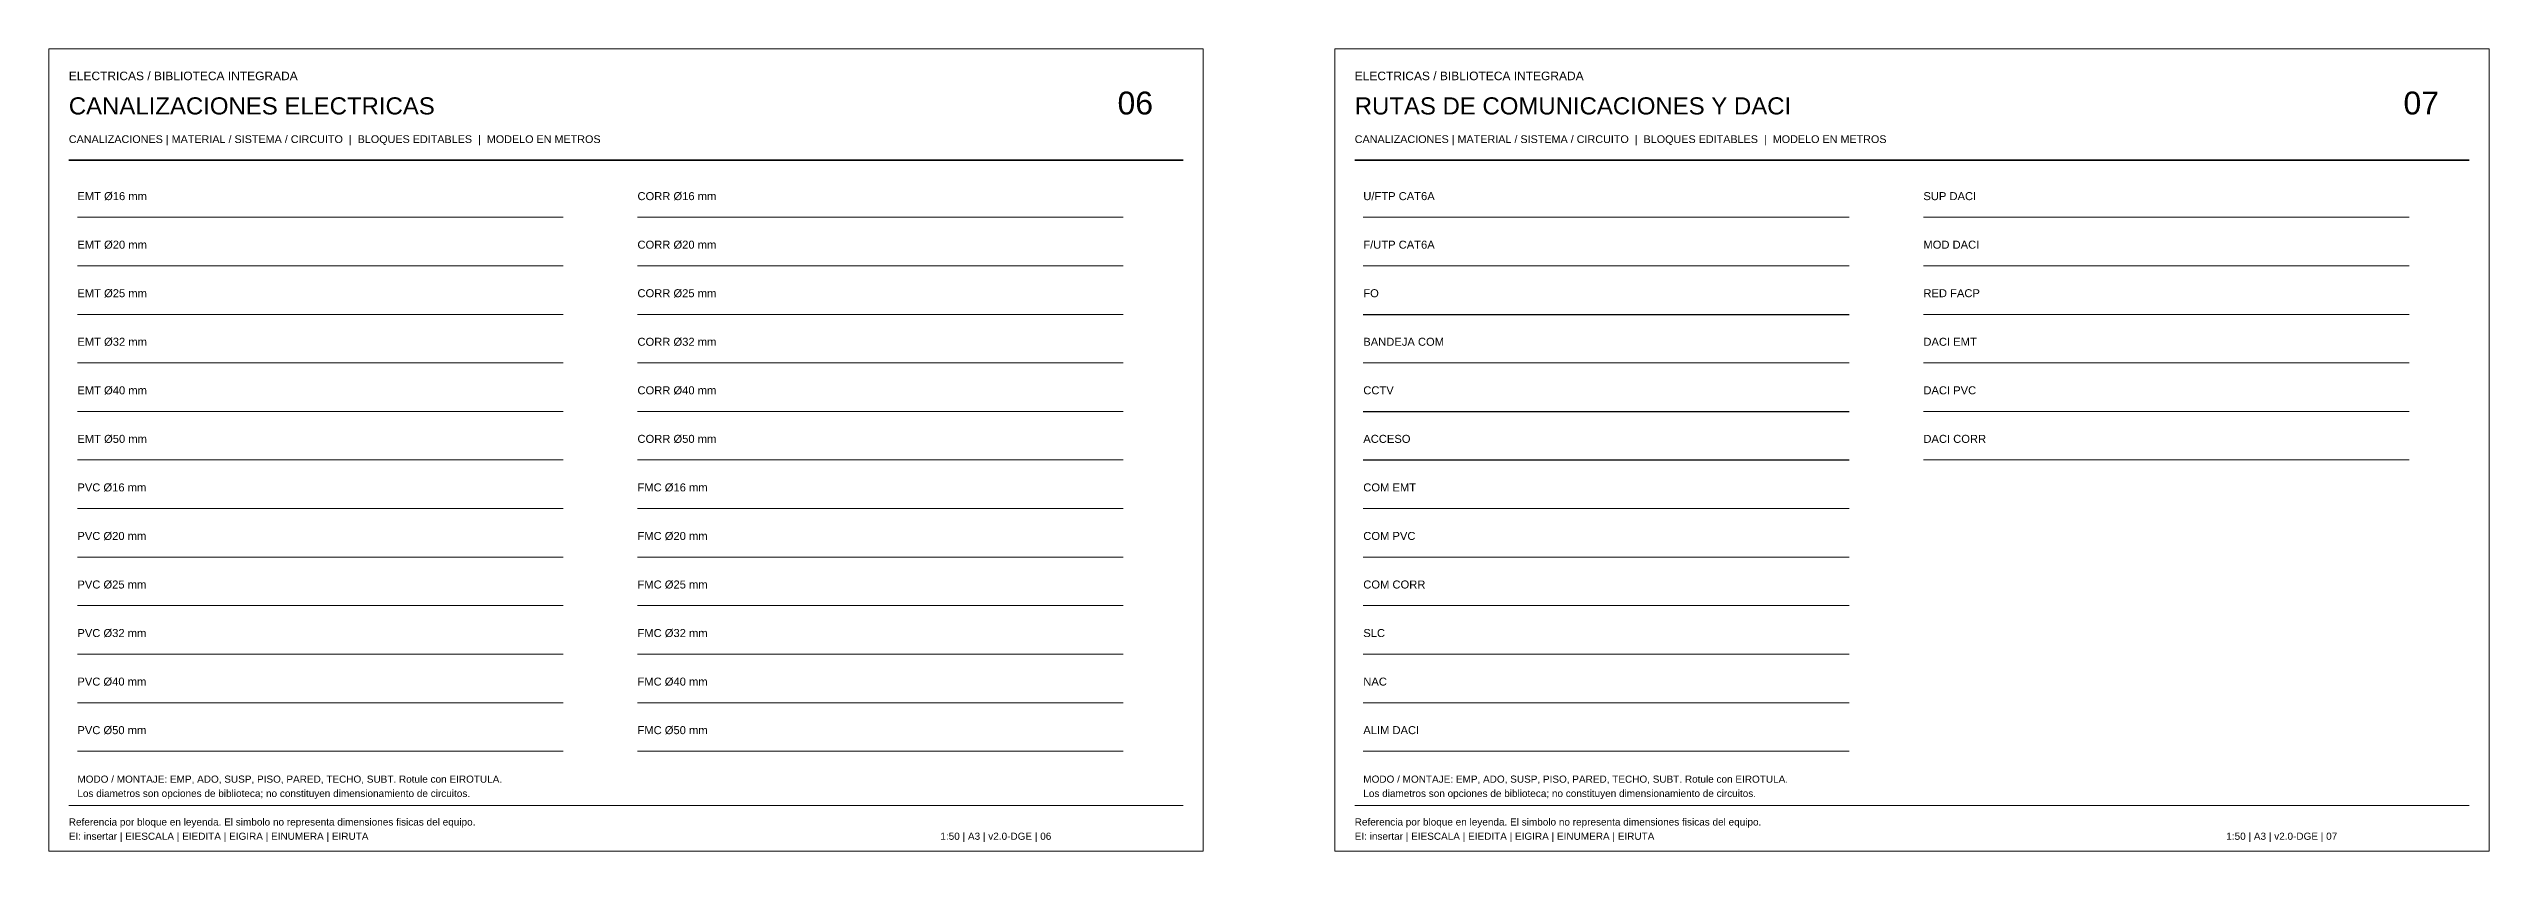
# Model space of a CAD drawing. Header units: metres. Extents: x 0 to 201, y -40 to -26.
# Drawn here: x 112.9 to 155.6, y -39.6 to -25.55 of the extents above; entities that cross this region are included whole.
import ezdxf

# ---------------------------------------------------------------- set-up
doc = ezdxf.new("R2010")
doc.units = ezdxf.units.M
for name, color, linetype, lineweight in [('DACI-ALIMENTACION', 34, 'Continuous', 18), ('DACI-CANALIZACIONES', 14, 'Continuous', 18), ('DACI-NAC', 214, 'Continuous', 18), ('DACI-SLC', 14, 'Continuous', 18), ('DACI-SUPERVISION', 94, 'Continuous', 18), ('EIC-CATALOGO', 7, 'Continuous', 18), ('EIC-MARCO', 8, 'Continuous', 13), ('IC-ACCESOS', 214, 'Continuous', 25), ('IC-CANALIZACIONES', 144, 'Continuous', 18), ('IC-CCTV', 174, 'Continuous', 25), ('IC-FIBRA', 94, 'Continuous', 25), ('IE-TUBERIA-CORRUGADA', 214, 'Continuous', 18), ('IE-TUBERIA-EMT', 144, 'Continuous', 18), ('IE-TUBERIA-FMC', 34, 'Continuous', 18), ('IE-TUBERIA-PVC', 94, 'Continuous', 18)]:
    doc.layers.add(name, color=color, linetype=linetype, lineweight=lineweight)
doc.styles.add('EI_TEXTO', font='arial.ttf')
doc.linetypes.add('EIC_ACCESO', pattern='A,0.5,-0.12,["ACCESO",EI_TEXTO,S=0.125,R=0,X=0,Y=-0.0625],-0.85,0.5', length=1.97)
doc.linetypes.add('EIC_ALIM', pattern='A,0.5,-0.12,["ALIM DACI",EI_TEXTO,S=0.125,R=0,X=0,Y=-0.0625],-0.945,0.5', length=2.065)
doc.linetypes.add('EIC_BANDEJA', pattern='A,0.5,-0.12,["BANDEJA COM",EI_TEXTO,S=0.125,R=0,X=0,Y=-0.0625],-1.115,0.5', length=2.235)
doc.linetypes.add('EIC_CAT6A_FUTP', pattern='A,0.5,-0.12,["F/UTP CAT6A",EI_TEXTO,S=0.125,R=0,X=0,Y=-0.0625],-1.115,0.5', length=2.235)
doc.linetypes.add('EIC_CAT6A_UFTP', pattern='A,0.5,-0.12,["U/FTP CAT6A",EI_TEXTO,S=0.125,R=0,X=0,Y=-0.0625],-1.115,0.5', length=2.235)
doc.linetypes.add('EIC_CCTV', pattern='A,0.5,-0.12,["CCTV",EI_TEXTO,S=0.125,R=0,X=0,Y=-0.0625],-0.85,0.5', length=1.97)
doc.linetypes.add('EIC_CORR_D16', pattern='A,0.5,-0.12,["CORR %%c16 mm",EI_TEXTO,S=0.125,R=0,X=0,Y=-0.0625],-1.115,0.5', length=2.235)
doc.linetypes.add('EIC_CORR_D20', pattern='A,0.5,-0.12,["CORR %%c20 mm",EI_TEXTO,S=0.125,R=0,X=0,Y=-0.0625],-1.115,0.5', length=2.235)
doc.linetypes.add('EIC_CORR_D25', pattern='A,0.5,-0.12,["CORR %%c25 mm",EI_TEXTO,S=0.125,R=0,X=0,Y=-0.0625],-1.115,0.5', length=2.235)
doc.linetypes.add('EIC_CORR_D32', pattern='A,0.5,-0.12,["CORR %%c32 mm",EI_TEXTO,S=0.125,R=0,X=0,Y=-0.0625],-1.115,0.5', length=2.235)
doc.linetypes.add('EIC_CORR_D40', pattern='A,0.5,-0.12,["CORR %%c40 mm",EI_TEXTO,S=0.125,R=0,X=0,Y=-0.0625],-1.115,0.5', length=2.235)
doc.linetypes.add('EIC_CORR_D50', pattern='A,0.5,-0.12,["CORR %%c50 mm",EI_TEXTO,S=0.125,R=0,X=0,Y=-0.0625],-1.115,0.5', length=2.235)
doc.linetypes.add('EIC_DACI_CORR', pattern='A,0.5,-0.12,["DACI CORR",EI_TEXTO,S=0.125,R=0,X=0,Y=-0.0625],-0.945,0.5', length=2.065)
doc.linetypes.add('EIC_DACI_EMT', pattern='A,0.5,-0.12,["DACI EMT",EI_TEXTO,S=0.125,R=0,X=0,Y=-0.0625],-0.86,0.5', length=1.98)
doc.linetypes.add('EIC_DACI_PVC', pattern='A,0.5,-0.12,["DACI PVC",EI_TEXTO,S=0.125,R=0,X=0,Y=-0.0625],-0.86,0.5', length=1.98)
doc.linetypes.add('EIC_EMT_D16', pattern='A,0.5,-0.12,["EMT %%c16 mm",EI_TEXTO,S=0.125,R=0,X=0,Y=-0.0625],-1.03,0.5', length=2.15)
doc.linetypes.add('EIC_EMT_D20', pattern='A,0.5,-0.12,["EMT %%c20 mm",EI_TEXTO,S=0.125,R=0,X=0,Y=-0.0625],-1.03,0.5', length=2.15)
doc.linetypes.add('EIC_EMT_D25', pattern='A,0.5,-0.12,["EMT %%c25 mm",EI_TEXTO,S=0.125,R=0,X=0,Y=-0.0625],-1.03,0.5', length=2.15)
doc.linetypes.add('EIC_EMT_D32', pattern='A,0.5,-0.12,["EMT %%c32 mm",EI_TEXTO,S=0.125,R=0,X=0,Y=-0.0625],-1.03,0.5', length=2.15)
doc.linetypes.add('EIC_EMT_D40', pattern='A,0.5,-0.12,["EMT %%c40 mm",EI_TEXTO,S=0.125,R=0,X=0,Y=-0.0625],-1.03,0.5', length=2.15)
doc.linetypes.add('EIC_EMT_D50', pattern='A,0.5,-0.12,["EMT %%c50 mm",EI_TEXTO,S=0.125,R=0,X=0,Y=-0.0625],-1.03,0.5', length=2.15)
doc.linetypes.add('EIC_FIBRA', pattern='A,0.5,-0.12,["FO",EI_TEXTO,S=0.125,R=0,X=0,Y=-0.0625],-0.85,0.5', length=1.97)
doc.linetypes.add('EIC_FMC_D16', pattern='A,0.5,-0.12,["FMC %%c16 mm",EI_TEXTO,S=0.125,R=0,X=0,Y=-0.0625],-1.03,0.5', length=2.15)
doc.linetypes.add('EIC_FMC_D20', pattern='A,0.5,-0.12,["FMC %%c20 mm",EI_TEXTO,S=0.125,R=0,X=0,Y=-0.0625],-1.03,0.5', length=2.15)
doc.linetypes.add('EIC_FMC_D25', pattern='A,0.5,-0.12,["FMC %%c25 mm",EI_TEXTO,S=0.125,R=0,X=0,Y=-0.0625],-1.03,0.5', length=2.15)
doc.linetypes.add('EIC_FMC_D32', pattern='A,0.5,-0.12,["FMC %%c32 mm",EI_TEXTO,S=0.125,R=0,X=0,Y=-0.0625],-1.03,0.5', length=2.15)
doc.linetypes.add('EIC_FMC_D40', pattern='A,0.5,-0.12,["FMC %%c40 mm",EI_TEXTO,S=0.125,R=0,X=0,Y=-0.0625],-1.03,0.5', length=2.15)
doc.linetypes.add('EIC_FMC_D50', pattern='A,0.5,-0.12,["FMC %%c50 mm",EI_TEXTO,S=0.125,R=0,X=0,Y=-0.0625],-1.03,0.5', length=2.15)
doc.linetypes.add('EIC_IC_CORR', pattern='A,0.5,-0.12,["COM CORR",EI_TEXTO,S=0.125,R=0,X=0,Y=-0.0625],-0.86,0.5', length=1.98)
doc.linetypes.add('EIC_IC_EMT', pattern='A,0.5,-0.12,["COM EMT",EI_TEXTO,S=0.125,R=0,X=0,Y=-0.0625],-0.85,0.5', length=1.97)
doc.linetypes.add('EIC_IC_PVC', pattern='A,0.5,-0.12,["COM PVC",EI_TEXTO,S=0.125,R=0,X=0,Y=-0.0625],-0.85,0.5', length=1.97)
doc.linetypes.add('EIC_MODULOS', pattern='A,0.5,-0.12,["MOD DACI",EI_TEXTO,S=0.125,R=0,X=0,Y=-0.0625],-0.86,0.5', length=1.98)
doc.linetypes.add('EIC_NAC', pattern='A,0.5,-0.12,["NAC",EI_TEXTO,S=0.125,R=0,X=0,Y=-0.0625],-0.85,0.5', length=1.97)
doc.linetypes.add('EIC_PANELES', pattern='A,0.5,-0.12,["RED FACP",EI_TEXTO,S=0.125,R=0,X=0,Y=-0.0625],-0.86,0.5', length=1.98)
doc.linetypes.add('EIC_PVC_D16', pattern='A,0.5,-0.12,["PVC %%c16 mm",EI_TEXTO,S=0.125,R=0,X=0,Y=-0.0625],-1.03,0.5', length=2.15)
doc.linetypes.add('EIC_PVC_D20', pattern='A,0.5,-0.12,["PVC %%c20 mm",EI_TEXTO,S=0.125,R=0,X=0,Y=-0.0625],-1.03,0.5', length=2.15)
doc.linetypes.add('EIC_PVC_D25', pattern='A,0.5,-0.12,["PVC %%c25 mm",EI_TEXTO,S=0.125,R=0,X=0,Y=-0.0625],-1.03,0.5', length=2.15)
doc.linetypes.add('EIC_PVC_D32', pattern='A,0.5,-0.12,["PVC %%c32 mm",EI_TEXTO,S=0.125,R=0,X=0,Y=-0.0625],-1.03,0.5', length=2.15)
doc.linetypes.add('EIC_PVC_D40', pattern='A,0.5,-0.12,["PVC %%c40 mm",EI_TEXTO,S=0.125,R=0,X=0,Y=-0.0625],-1.03,0.5', length=2.15)
doc.linetypes.add('EIC_PVC_D50', pattern='A,0.5,-0.12,["PVC %%c50 mm",EI_TEXTO,S=0.125,R=0,X=0,Y=-0.0625],-1.03,0.5', length=2.15)
doc.linetypes.add('EIC_SLC', pattern='A,0.5,-0.12,["SLC",EI_TEXTO,S=0.125,R=0,X=0,Y=-0.0625],-0.85,0.5', length=1.97)
doc.linetypes.add('EIC_SUPERVISION', pattern='A,0.5,-0.12,["SUP DACI",EI_TEXTO,S=0.125,R=0,X=0,Y=-0.0625],-0.86,0.5', length=1.98)

msp = doc.modelspace()

# ---------------------------------------------------------------- linework, layer by layer
at = {"layer": 'DACI-ALIMENTACION', "linetype": 'EIC_ALIM', "flags": 128}
msp.add_lwpolyline([(135.9, -37.85), (144.4, -37.85)], dxfattribs=at)
at = {"layer": 'DACI-CANALIZACIONES', "linetype": 'EIC_MODULOS', "flags": 128}
msp.add_lwpolyline([(145.7, -29.35), (154.2, -29.35)], dxfattribs=at)
at = {"layer": 'DACI-CANALIZACIONES', "linetype": 'EIC_PANELES', "flags": 128}
msp.add_lwpolyline([(145.7, -30.2), (154.2, -30.2)], dxfattribs=at)
at = {"layer": 'DACI-CANALIZACIONES', "linetype": 'EIC_DACI_EMT', "flags": 128}
msp.add_lwpolyline([(145.7, -31.05), (154.2, -31.05)], dxfattribs=at)
at = {"layer": 'DACI-CANALIZACIONES', "linetype": 'EIC_DACI_PVC', "flags": 128}
msp.add_lwpolyline([(145.7, -31.9), (154.2, -31.9)], dxfattribs=at)
at = {"layer": 'DACI-CANALIZACIONES', "linetype": 'EIC_DACI_CORR', "flags": 128}
msp.add_lwpolyline([(145.7, -32.75), (154.2, -32.75)], dxfattribs=at)
at = {"layer": 'DACI-NAC', "linetype": 'EIC_NAC', "flags": 128}
msp.add_lwpolyline([(135.9, -37), (144.4, -37)], dxfattribs=at)
at = {"layer": 'DACI-SLC', "linetype": 'EIC_SLC', "flags": 128}
msp.add_lwpolyline([(135.9, -36.15), (144.4, -36.15)], dxfattribs=at)
at = {"layer": 'DACI-SUPERVISION', "linetype": 'EIC_SUPERVISION', "flags": 128}
msp.add_lwpolyline([(145.7, -28.5), (154.2, -28.5)], dxfattribs=at)
at = {"layer": 'EIC-MARCO', "color": 144, "lineweight": 35}
for p, q in [((113.25, -27.5), (132.75, -27.5)), ((135.75, -27.5), (155.25, -27.5))]:
    msp.add_line(p, q, dxfattribs=at)
at = {"layer": 'EIC-MARCO', "color": 8, "lineweight": 13}
for p, q in [((113.25, -38.8), (132.75, -38.8)), ((135.75, -38.8), (155.25, -38.8))]:
    msp.add_line(p, q, dxfattribs=at)
at = {"layer": 'EIC-MARCO'}
for points in [[(112.9, -39.6), (133.1, -39.6), (133.1, -25.55), (112.9, -25.55)], [(135.4, -39.6), (155.6, -39.6), (155.6, -25.55), (135.4, -25.55)]]:
    msp.add_lwpolyline(points, close=True, dxfattribs=at)
at = {"layer": 'IC-ACCESOS', "linetype": 'EIC_ACCESO', "flags": 128}
msp.add_lwpolyline([(135.9, -32.75), (144.4, -32.75)], dxfattribs=at)
at = {"layer": 'IC-CANALIZACIONES', "linetype": 'EIC_CAT6A_UFTP', "flags": 128}
msp.add_lwpolyline([(135.9, -28.5), (144.4, -28.5)], dxfattribs=at)
at = {"layer": 'IC-CANALIZACIONES', "linetype": 'EIC_CAT6A_FUTP', "flags": 128}
msp.add_lwpolyline([(135.9, -29.35), (144.4, -29.35)], dxfattribs=at)
at = {"layer": 'IC-CANALIZACIONES', "linetype": 'EIC_BANDEJA', "flags": 128}
msp.add_lwpolyline([(135.9, -31.05), (144.4, -31.05)], dxfattribs=at)
at = {"layer": 'IC-CANALIZACIONES', "linetype": 'EIC_IC_EMT', "flags": 128}
msp.add_lwpolyline([(135.9, -33.6), (144.4, -33.6)], dxfattribs=at)
at = {"layer": 'IC-CANALIZACIONES', "linetype": 'EIC_IC_PVC', "flags": 128}
msp.add_lwpolyline([(135.9, -34.45), (144.4, -34.45)], dxfattribs=at)
at = {"layer": 'IC-CANALIZACIONES', "linetype": 'EIC_IC_CORR', "flags": 128}
msp.add_lwpolyline([(135.9, -35.3), (144.4, -35.3)], dxfattribs=at)
at = {"layer": 'IC-CCTV', "linetype": 'EIC_CCTV', "flags": 128}
msp.add_lwpolyline([(135.9, -31.9), (144.4, -31.9)], dxfattribs=at)
at = {"layer": 'IC-FIBRA', "linetype": 'EIC_FIBRA', "flags": 128}
msp.add_lwpolyline([(135.9, -30.2), (144.4, -30.2)], dxfattribs=at)
at = {"layer": 'IE-TUBERIA-CORRUGADA', "linetype": 'EIC_CORR_D16', "flags": 128}
msp.add_lwpolyline([(123.2, -28.5), (131.7, -28.5)], dxfattribs=at)
at = {"layer": 'IE-TUBERIA-CORRUGADA', "linetype": 'EIC_CORR_D20', "flags": 128}
msp.add_lwpolyline([(123.2, -29.35), (131.7, -29.35)], dxfattribs=at)
at = {"layer": 'IE-TUBERIA-CORRUGADA', "linetype": 'EIC_CORR_D25', "flags": 128}
msp.add_lwpolyline([(123.2, -30.2), (131.7, -30.2)], dxfattribs=at)
at = {"layer": 'IE-TUBERIA-CORRUGADA', "linetype": 'EIC_CORR_D32', "flags": 128}
msp.add_lwpolyline([(123.2, -31.05), (131.7, -31.05)], dxfattribs=at)
at = {"layer": 'IE-TUBERIA-CORRUGADA', "linetype": 'EIC_CORR_D40', "flags": 128}
msp.add_lwpolyline([(123.2, -31.9), (131.7, -31.9)], dxfattribs=at)
at = {"layer": 'IE-TUBERIA-CORRUGADA', "linetype": 'EIC_CORR_D50', "flags": 128}
msp.add_lwpolyline([(123.2, -32.75), (131.7, -32.75)], dxfattribs=at)
at = {"layer": 'IE-TUBERIA-EMT', "linetype": 'EIC_EMT_D16', "flags": 128}
msp.add_lwpolyline([(113.4, -28.5), (121.9, -28.5)], dxfattribs=at)
at = {"layer": 'IE-TUBERIA-EMT', "linetype": 'EIC_EMT_D20', "flags": 128}
msp.add_lwpolyline([(113.4, -29.35), (121.9, -29.35)], dxfattribs=at)
at = {"layer": 'IE-TUBERIA-EMT', "linetype": 'EIC_EMT_D25', "flags": 128}
msp.add_lwpolyline([(113.4, -30.2), (121.9, -30.2)], dxfattribs=at)
at = {"layer": 'IE-TUBERIA-EMT', "linetype": 'EIC_EMT_D32', "flags": 128}
msp.add_lwpolyline([(113.4, -31.05), (121.9, -31.05)], dxfattribs=at)
at = {"layer": 'IE-TUBERIA-EMT', "linetype": 'EIC_EMT_D40', "flags": 128}
msp.add_lwpolyline([(113.4, -31.9), (121.9, -31.9)], dxfattribs=at)
at = {"layer": 'IE-TUBERIA-EMT', "linetype": 'EIC_EMT_D50', "flags": 128}
msp.add_lwpolyline([(113.4, -32.75), (121.9, -32.75)], dxfattribs=at)
at = {"layer": 'IE-TUBERIA-FMC', "linetype": 'EIC_FMC_D16', "flags": 128}
msp.add_lwpolyline([(123.2, -33.6), (131.7, -33.6)], dxfattribs=at)
at = {"layer": 'IE-TUBERIA-FMC', "linetype": 'EIC_FMC_D20', "flags": 128}
msp.add_lwpolyline([(123.2, -34.45), (131.7, -34.45)], dxfattribs=at)
at = {"layer": 'IE-TUBERIA-FMC', "linetype": 'EIC_FMC_D25', "flags": 128}
msp.add_lwpolyline([(123.2, -35.3), (131.7, -35.3)], dxfattribs=at)
at = {"layer": 'IE-TUBERIA-FMC', "linetype": 'EIC_FMC_D32', "flags": 128}
msp.add_lwpolyline([(123.2, -36.15), (131.7, -36.15)], dxfattribs=at)
at = {"layer": 'IE-TUBERIA-FMC', "linetype": 'EIC_FMC_D40', "flags": 128}
msp.add_lwpolyline([(123.2, -37), (131.7, -37)], dxfattribs=at)
at = {"layer": 'IE-TUBERIA-FMC', "linetype": 'EIC_FMC_D50', "flags": 128}
msp.add_lwpolyline([(123.2, -37.85), (131.7, -37.85)], dxfattribs=at)
at = {"layer": 'IE-TUBERIA-PVC', "linetype": 'EIC_PVC_D16', "flags": 128}
msp.add_lwpolyline([(113.4, -33.6), (121.9, -33.6)], dxfattribs=at)
at = {"layer": 'IE-TUBERIA-PVC', "linetype": 'EIC_PVC_D20', "flags": 128}
msp.add_lwpolyline([(113.4, -34.45), (121.9, -34.45)], dxfattribs=at)
at = {"layer": 'IE-TUBERIA-PVC', "linetype": 'EIC_PVC_D25', "flags": 128}
msp.add_lwpolyline([(113.4, -35.3), (121.9, -35.3)], dxfattribs=at)
at = {"layer": 'IE-TUBERIA-PVC', "linetype": 'EIC_PVC_D32', "flags": 128}
msp.add_lwpolyline([(113.4, -36.15), (121.9, -36.15)], dxfattribs=at)
at = {"layer": 'IE-TUBERIA-PVC', "linetype": 'EIC_PVC_D40', "flags": 128}
msp.add_lwpolyline([(113.4, -37), (121.9, -37)], dxfattribs=at)
at = {"layer": 'IE-TUBERIA-PVC', "linetype": 'EIC_PVC_D50', "flags": 128}
msp.add_lwpolyline([(113.4, -37.85), (121.9, -37.85)], dxfattribs=at)

# ---------------------------------------------------------------- texts
at = {"layer": 'EIC-CATALOGO', "color": 144, "style": 'EI_TEXTO'}
for s, height, p in [('ELECTRICAS / BIBLIOTECA INTEGRADA', 0.15, (113.25, -26.1)), ('ELECTRICAS / BIBLIOTECA INTEGRADA', 0.15, (135.75, -26.1)), ('06', 0.4, (131.6, -26.7)), ('07', 0.4, (154.1, -26.7))]:
    msp.add_text(s, height=height, dxfattribs=at).set_placement(p)
at = {"layer": 'EIC-CATALOGO', "color": 7, "style": 'EI_TEXTO'}
for s, height, p in [('CANALIZACIONES ELECTRICAS', 0.3, (113.25, -26.7)), ('RUTAS DE COMUNICACIONES Y DACI', 0.3, (135.75, -26.7)), ('CANALIZACIONES | MATERIAL / SISTEMA / CIRCUITO  |  BLOQUES EDITABLES  |  MODELO EN METROS', 0.135, (113.25, -27.2)), ('CANALIZACIONES | MATERIAL / SISTEMA / CIRCUITO  |  BLOQUES EDITABLES  |  MODELO EN METROS', 0.135, (135.75, -27.2)), ('EMT Ø16 mm', 0.14, (113.4, -28.2)), ('CORR Ø16 mm', 0.14, (123.2, -28.2)), ('U/FTP CAT6A', 0.14, (135.9, -28.2)), ('SUP DACI', 0.14, (145.7, -28.2)), ('EMT Ø20 mm', 0.14, (113.4, -29.05)), ('CORR Ø20 mm', 0.14, (123.2, -29.05)), ('F/UTP CAT6A', 0.14, (135.9, -29.05)), ('MOD DACI', 0.14, (145.7, -29.05)), ('EMT Ø25 mm', 0.14, (113.4, -29.9)), ('CORR Ø25 mm', 0.14, (123.2, -29.9)), ('FO', 0.14, (135.9, -29.9)), ('RED FACP', 0.14, (145.7, -29.9)), ('EMT Ø32 mm', 0.14, (113.4, -30.75)), ('CORR Ø32 mm', 0.14, (123.2, -30.75)), ('BANDEJA COM', 0.14, (135.9, -30.75)), ('DACI EMT', 0.14, (145.7, -30.75)), ('EMT Ø40 mm', 0.14, (113.4, -31.6)), ('CORR Ø40 mm', 0.14, (123.2, -31.6)), ('CCTV', 0.14, (135.9, -31.6)), ('DACI PVC', 0.14, (145.7, -31.6)), ('EMT Ø50 mm', 0.14, (113.4, -32.45)), ('CORR Ø50 mm', 0.14, (123.2, -32.45)), ('ACCESO', 0.14, (135.9, -32.45)), ('DACI CORR', 0.14, (145.7, -32.45)), ('PVC Ø16 mm', 0.14, (113.4, -33.3)), ('FMC Ø16 mm', 0.14, (123.2, -33.3)), ('COM EMT', 0.14, (135.9, -33.3)), ('PVC Ø20 mm', 0.14, (113.4, -34.15)), ('FMC Ø20 mm', 0.14, (123.2, -34.15)), ('COM PVC', 0.14, (135.9, -34.15)), ('PVC Ø25 mm', 0.14, (113.4, -35)), ('FMC Ø25 mm', 0.14, (123.2, -35)), ('COM CORR', 0.14, (135.9, -35)), ('PVC Ø32 mm', 0.14, (113.4, -35.85)), ('FMC Ø32 mm', 0.14, (123.2, -35.85)), ('SLC', 0.14, (135.9, -35.85)), ('PVC Ø40 mm', 0.14, (113.4, -36.7)), ('FMC Ø40 mm', 0.14, (123.2, -36.7)), ('NAC', 0.14, (135.9, -36.7)), ('PVC Ø50 mm', 0.14, (113.4, -37.55)), ('FMC Ø50 mm', 0.14, (123.2, -37.55)), ('ALIM DACI', 0.14, (135.9, -37.55)), ('MODO / MONTAJE: EMP, ADO, SUSP, PISO, PARED, TECHO, SUBT. Rotule con EIROTULA.', 0.125, (113.4, -38.4)), ('MODO / MONTAJE: EMP, ADO, SUSP, PISO, PARED, TECHO, SUBT. Rotule con EIROTULA.', 0.125, (135.9, -38.4)), ('Los diametros son opciones de biblioteca; no constituyen dimensionamiento de circuitos.', 0.125, (113.4, -38.65)), ('Los diametros son opciones de biblioteca; no constituyen dimensionamiento de circuitos.', 0.125, (135.9, -38.65)), ('Referencia por bloque en leyenda. El simbolo no representa dimensiones fisicas del equipo.', 0.125, (113.25, -39.15)), ('EI: insertar | EIESCALA | EIEDITA | EIGIRA | EINUMERA | EIRUTA', 0.125, (113.25, -39.4)), ('1:50 | A3 | v2.0-DGE | 06', 0.125, (128.5, -39.4)), ('Referencia por bloque en leyenda. El simbolo no representa dimensiones fisicas del equipo.', 0.125, (135.75, -39.15)), ('EI: insertar | EIESCALA | EIEDITA | EIGIRA | EINUMERA | EIRUTA', 0.125, (135.75, -39.4)), ('1:50 | A3 | v2.0-DGE | 07', 0.125, (151, -39.4))]:
    msp.add_text(s, height=height, dxfattribs=at).set_placement(p)

doc.saveas('drawing.dxf')
